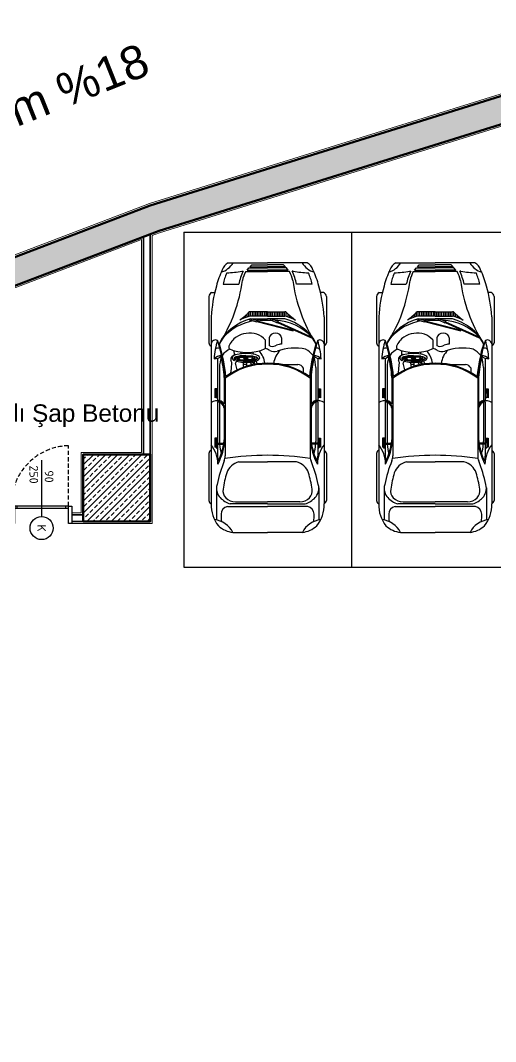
# Model space of a CAD drawing. Header units: millimetres. Extents: x 1443065 to 1517367, y 3763150 to 3779068.
# Drawn here: x 1460600 to 1461308, y 3769540 to 3771063 of the extents above; entities that cross this region are included whole.
import ezdxf
from ezdxf.enums import TextEntityAlignment as Align

# ---------------------------------------------------------------- set-up
doc = ezdxf.new("R2010")
doc.units = ezdxf.units.MM
doc.linetypes.add('HIDDEN', pattern=[9.524999999999995, 6.349999999999998, -3.174999999999998])
for name, color, linetype, lineweight in [('DUVAR', 2, 'Continuous', 35), ('MAHAL', 52, 'Continuous', 13), ('SIVA', 3, 'Continuous', 9), ('TASIYICI', 170, 'Continuous', 50)]:
    doc.layers.add(name, color=color, linetype=linetype, lineweight=lineweight)
for name, color, linetype in [('m-DOG_', 4, 'Continuous'), ('m-TAR_duvar', 8, 'Continuous'), ('m-TFR_vitrifiye', 1, 'Continuous'), ('m-TRF_', 1, 'Continuous'), ('m-YAZ_poz', 7, 'Continuous')]:
    doc.layers.add(name, color=color, linetype=linetype)
doc.styles.add('mono', font='isocpeur.ttf')
doc.styles.get("Standard").update_dxf_attribs({"font": 'arial.ttf'})
pattern_1 = [(45, (41376.27591022779, -87954.95007695211), (-8.98025612106915, 8.98025612106915), []), (45, (41385.25617022789, -87954.95007695211), (-8.98025612106915, 8.98025612106915), [6.349999999999998, -3.174999999999998])]

# ---------------------------------------------------------------- blocks, each defined once
blk = doc.blocks.new('SEDAN')
at = {"layer": 'm-TRF_'}
for p, q in [((0, 125.0000000000018), (500, 124.9999999999982)), ((0, -125), (0, 125.0000000000018)), ((500.0000000000071, -125), (500, 124.9999999999982)), ((90.26709591807592, 83.50651900528466), (90.26709591807592, 78.91232276266237)), ((90.26709591807592, 83.50651900527555), (90.26709591808321, 79.80934513393186)), ((96.12725357949968, 87.77197240759595), (165.445129670552, 87.77197240760144)), ((126.5008591861624, 84.28174015235527), (405.6445686168881, 84.28174015235345)), ((234.2102396962873, 78.74705532776716), (247.4473678812865, 78.74530566239264)), ((234.2102396962873, 75.7215007877203), (234.2102396962873, 78.74705532776716)), ((234.2102396962873, 77.52440684021347), (247.1201364830486, 77.52440684021347)), ((234.3505428375647, 77.38410369893609), (247.1057670907103, 77.38410369893427)), ((234.3505428375647, 75.85675123555485), (234.3505428375647, 77.38410369893609)), ((307.7978655113766, 78.74705532776716), (321.0349936963758, 78.74530566239264)), ((307.7978655113766, 75.7215007877203), (307.7978655113766, 78.74705532776716)), ((307.7978655113766, 77.52440684021347), (321.170032033704, 77.52440684021347)), ((307.938168652654, 75.85675123555485), (307.938168652654, 77.38410369893609)), ((307.938168652654, 77.38410369893609), (321.2169649359639, 77.38410369893427)), ((330.5312587298758, 87.7719724075996), (400.5666630124468, 87.77197240760687)), ((381.7717808618254, 76.3391547344072), (429.5700830818311, 76.33915473440356)), ((77.79558934654052, 66.4259928013962), (77.79558934654052, 43.18976994513286)), ((134.0174572251781, 15.31725851258488), (156.9952156016151, 66.11303809338278)), ((135.0819887397301, 14.75899478769315), (158.0885554935303, 65.6184596054245)), ((188.3523832968203, 74.63607924334065), (250.6764715707904, 74.63607924333701)), ((202.2048595228625, 71.87539620202007), (251.2955233516696, 71.87539620202007)), ((217.1176768591031, 63.29173580792667), (334.0068754935564, 63.29173580792303)), ((217.2823806825327, 64.69476722068248), (256.5320332440315, 64.69476722068066)), ((248.0046661305751, 75.51583013849267), (234.2102396962873, 75.7215007877203)), ((247.811153270799, 75.66728347318531), (234.3505428375647, 75.85675123555485)), ((253.3005780533859, 74.63607924333701), (333.8032005704663, 74.63607924333881)), ((254.0664629060848, 71.87539620202007), (312.5267861082393, 71.87539620202188)), ((263.0361559909506, 64.69476722067884), (310.2040452108995, 64.69476722068066)), ((322.9630421683178, 75.51583013849267), (307.7978655113766, 75.7215007877203)), ((322.7695293085417, 75.66728347318531), (307.938168652654, 75.85675123555485)), ((315.2693148593753, 74.63607924333519), (315.2693148593826, 65.35640689656975)), ((316.5693148593855, 74.63607924333519), (316.5693148593855, 65.56832553759703)), ((45.718782943557, 58.9772378818052), (45.718782943557, 1.819e-12)), ((209.8827244457352, 53.43800303698664), (202.8953018910397, 53.43800303698664)), ((402.6316661132587, 48.03619509638156), (402.6316661132587, 0)), ((405.751496258046, -1.819e-12), (405.751496258046, 55.94287688393524)), ((409.4638231640201, 59.77655046497964), (409.4638231640201, 0)), ((448.4026585891552, 51.82546722055668), (448.4026585891625, 1.819e-12)), ((56.72271340198495, 30.71334851497886), (53.64885926411807, 27.95049712172477)), ((56.72271340198495, 30.71334851497886), (56.72271340198495, 0)), ((58.45259135391096, 38.27555481744094), (58.23333735285996, 36.43195286268747)), ((58.94271230568847, 32.70873501969436), (58.94271230568847, 0)), ((127.8040715510942, 32.97774247508642), (124.5687195494465, 32.97774247508824)), ((128.7375735146343, 35.52987994172327), (126.7369524104069, 35.52987994172145)), ((129.7871876441059, 38.08201740836375), (128.7857285803184, 38.08201740836375)), ((130.9587756471446, 40.63415487500242), (130.7227158492605, 40.63415487500242)), ((131.4436750684981, 41.61647654439366), (131.4399100062727, 41.61647654439366)), ((132.345475324866, -15.60223630805194), (146.3044791514039, 38.37308041540746)), ((133.489751187255, -15.97036465894416), (147.4662561226287, 38.07262364791313)), ((197.4147538418401, 20.19810529211645), (197.4147538418474, 45.13229528249393)), ((343.0573022749231, 42.84467867159764), (343.0573022749304, 0)), ((52.11193219517735, 26.56907142509772), (49.03807805731048, 23.80622003184362)), ((49.03807805730321, 23.80622003184362), (49.03807805731776, 0)), ((52.11193219517735, 26.56907142509772), (52.11193219517735, 0)), ((53.6488592641108, 27.95049712172477), (53.64885926411807, 0)), ((118.8293837040692, 1.819e-12), (118.8293837040764, 25.60869031743641)), ((125.7189197145126, 25.32133007517041), (118.8293837040692, 25.32133007517041)), ((125.7189197145126, 22.76919260853174), (118.8293837040692, 22.76919260853356)), ((125.7189197145126, 20.21705514189307), (118.8293837040692, 20.21705514189307)), ((125.7189197145126, 17.6649176752544), (118.8293837040692, 17.6649176752544)), ((126.2666096317843, 27.87346754180908), (119.8367660770964, 27.87346754180908)), ((126.9817805677885, 30.42560500844593), (122.2721304853257, 30.42560500844593)), ((125.7189197145126, 1.819e-12), (125.7189197145126, 25.60869031743641)), ((129.7576233531363, 25.60869031743641), (129.7576233531436, 0)), ((129.9867337319883, 7.862525081691272), (133.4636034806244, 15.54866689282244)), ((157.8032732475185, 20.79679342973031), (167.081747806711, 20.79679342973031)), ((49.03807805730321, -23.80622003184362), (49.03807805731776, 0)), ((52.11193219517735, -26.56907142509772), (52.11193219517735, 0)), ((53.6488592641108, -27.95049712172477), (53.64885926411807, 0)), ((56.72271340198495, -30.71334851497886), (56.72271340198495, 0)), ((58.94271230568847, -32.70873501969436), (58.94271230568847, 0)), ((125.7189197145126, 15.11278020861573), (118.8293837040692, 15.11278020861573)), ((125.7189197145126, 12.56064274197706), (118.8293837040692, 12.56064274197706)), ((125.7189197145126, 10.00850527533839), (118.8293837040692, 10.00850527533839)), ((125.7189197145126, 7.456367808699722), (118.8293837040692, 7.456367808699722)), ((125.7189197145126, 4.904230342061055), (118.8293837040692, 4.904230342061055)), ((125.7189197145126, 2.352092875422384), (118.8293837040692, 2.352092875422384)), ((129.7576233531363, -25.60869031743641), (129.7576233531436, 0)), ((131.7251686063173, -11.70559598705222), (131.72516860631, 5.722064089937702)), ((131.7332212582187, 5.900257129336751), (135.5923699986815, 14.43148396091419)), ((157.8032732475185, 2.504390106931166), (169.6325450059739, 2.504390106931166)), ((343.0573022749231, -42.84467867159764), (343.0573022749304, 0)), ((402.6316661132587, -48.03619509638156), (402.6316661132587, 0)), ((405.751496258046, 1.819e-12), (405.751496258046, -55.94287688393524)), ((409.4638231640201, -59.77655046497964), (409.4638231640201, 0)), ((45.718782943557, -58.9772378818052), (45.718782943557, -1.819e-12)), ((118.8293837040692, -1.819e-12), (118.8293837040764, -25.60869031743641)), ((125.7189197145126, -0.0980048052060738), (118.8293837040692, -0.0980048052060738)), ((125.7189197145126, -2.352092875422384), (118.8293837040692, -2.352092875422384)), ((125.7189197145126, -4.904230342061055), (118.8293837040692, -4.904230342061055)), ((125.7189197145126, -7.456367808699722), (118.8293837040692, -7.456367808699722)), ((125.7189197145126, -10.00850527533839), (118.8293837040692, -10.00850527533839)), ((125.7189197145126, -12.56064274197706), (118.8293837040692, -12.56064274197706)), ((125.7189197145126, -15.11278020861573), (118.8293837040692, -15.11278020861573)), ((125.7189197145126, -1.819e-12), (125.7189197145126, -25.60869031743641)), ((160.7148104153384, -3.523788993763446), (174.00370426687, -3.523788993763446)), ((448.4026585891552, -51.82546722055668), (448.4026585891625, -1.819e-12)), ((52.11193219517735, -26.56907142509772), (49.03807805731048, -23.80622003184362)), ((56.72271340198495, -30.71334851497886), (53.64885926411807, -27.95049712172477)), ((125.7189197145126, -17.6649176752544), (118.8293837040692, -17.6649176752544)), ((125.7189197145126, -20.21705514189307), (118.8293837040692, -20.21705514189307)), ((125.7189197145126, -22.76919260853174), (118.8293837040692, -22.76919260853356)), ((125.7189197145126, -25.32133007517041), (118.8293837040692, -25.32133007517041)), ((126.2666096317843, -27.87346754180908), (119.8367660770964, -27.87346754180908)), ((126.9817805677885, -30.42560500844593), (122.2721304853257, -30.42560500844593)), ((129.6480219419754, -23.63613496632388), (131.7602226767048, -15.46888284300439)), ((131.7041587888379, -25.27107088650155), (134.0485942708619, -16.20583605648062)), ((179.6913595570295, -25.42156917227476), (179.547736982342, -25.306494574721)), ((181.5565873090745, -25.42156917228022), (179.6913595570295, -25.42156917227476)), ((185.3263686661594, -21.58253127270837), (185.3263686661667, -32.45978944892886)), ((186.8953756178816, -16.32320179248018), (186.8953756178889, -32.45978944892886)), ((190.885578936628, -23.88808122427144), (186.8953756178816, -21.42450689533143)), ((188.3165754142392, -22.30196377031461), (189.849248824481, -18.69380060640105)), ((189.5595882790803, -23.06940701561325), (190.9819337124791, -19.72097390202907)), ((190.9819337124791, -19.72097390202907), (189.8492488244736, -18.69380060641015)), ((190.8855789366134, -23.88808122426599), (191.5287768167764, -22.37388851837022)), ((190.8855789366062, -23.88808122425871), (190.8855789366134, -32.45978944892886)), ((195.0584660235035, -15.7989221489297), (192.3247205227235, -17.55422060546698)), ((193.4133446668711, -19.81602621480124), (193.004268357552, -19.93723351192057)), ((196.2583809235075, -19.49796326403157), (193.4133446668711, -19.81602621480124)), ((193.7311254235028, -25.88614444892846), (193.7357693235026, -23.72001064892538)), ((196.9318743235053, -23.94698204892848), (193.7311254235028, -25.88614444892846)), ((193.7357693235026, -23.72001064892538), (196.2583809235075, -20.28158184892891)), ((196.7740763996262, -16.21884268987014), (195.0584660235035, -15.7989221489297)), ((196.2583809235075, -20.28158184892891), (196.2583809235075, -19.49796326403157)), ((197.9548255274858, -22.94833142093557), (196.9318743235053, -23.94698204892848)), ((58.45259135391096, -38.27555481744094), (58.23333735285996, -36.43195286268747)), ((77.79558934654052, -66.4259928013962), (77.79558934654052, -43.18976994513286)), ((127.8040715510942, -32.97774247508642), (124.5687195494465, -32.97774247508824)), ((128.7375735146343, -35.52987994172327), (126.7369524104069, -35.52987994172145)), ((129.7871876441059, -38.08201740836375), (128.7857285803184, -38.08201740836375)), ((130.9587756471446, -40.63415487500242), (130.7227158492605, -40.63415487500242)), ((131.4436750684981, -41.61647654439366), (131.4399100062727, -41.61647654439366)), ((179.6913595570295, -39.49800972557932), (179.1341271523852, -39.9444805874864)), ((181.5565873090745, -39.49800972557932), (179.6913595570295, -39.49800972557932)), ((181.174337464261, -31.18407686845058), (181.143721638502, -31.18430277291555)), ((185.3263686661594, -43.33704762515118), (185.3263686661667, -32.45978944892886)), ((186.8953756178816, -48.59637710537754), (186.8953756178889, -32.45978944892886)), ((190.885578936628, -41.03149767358627), (186.8953756178816, -43.49507200252629)), ((186.9641770654562, -44.18977794892998), (187.7023457354589, -46.5689553339289)), ((191.1383010154532, -45.23786759392897), (186.9641770654562, -44.18977794892998)), ((188.2515936824274, -44.51303812069818), (188.2515936824347, -42.6577352200693)), ((188.3165754142392, -42.61761512754492), (189.2255981855851, -44.75760297938177)), ((189.5595882790803, -41.85017188224446), (190.9819337124791, -45.19860499583045)), ((190.8855789366062, -41.03149767359901), (190.8855789366134, -32.45978944892886)), ((190.8855789366134, -41.03149767359353), (191.4585591435389, -42.38038652522482)), ((195.9129824504562, -47.69140512892954), (191.1383010154532, -45.23786759392897)), ((200.2516383389011, -35.90836634564766), (194.2468938568563, -36.18538172365334)), ((198.5349867513141, -31.2287122053749), (194.3439586114982, -31.25963647240496)), ((205.5608207175173, -45.37309484453908), (195.9129824504562, -47.69140512892954)), ((197.4147538418401, -31.23697804861877), (197.4147538418256, -36.03923962987574)), ((200.0626464302841, -31.18249215438846), (198.5349867513141, -31.2287122053749)), ((201.4932771191888, -35.55348345333186), (200.2516383389011, -35.90836634564766)), ((170.2801870051917, -57.95736855463839), (174.00370426687, -57.9573685546402)), ((182.9290510080755, -49.63534894759504), (177.0208640179698, -49.74891531019239)), ((182.3720409954549, -48.47642744392942), (183.0725150554863, -47.49855236272376)), ((185.0744890154601, -52.94047892892922), (182.3720409954549, -48.47642744392942)), ((187.7023457354589, -46.5689553339289), (191.7721460232059, -49.5936570224876)), ((188.2515936824274, -49.98854803159338), (188.2515936824274, -46.97715993247584)), ((194.5225140004549, -53.22186702393082), (191.8367532854609, -54.82721734392907)), ((203.5978595235065, -54.11766434892888), (194.5225140004549, -53.22186702393082)), ((210.6588608679522, -54.71721101783987), (203.5978595235065, -54.11766434892888)), ((188.3523832968203, -74.63607924334065), (250.6764715707904, -74.63607924333701)), ((202.2048595228625, -71.87539620202007), (251.2955233516696, -71.87539620202007)), ((217.1176768591031, -63.29173580792667), (334.0068754935564, -63.29173580792303)), ((217.2823806825327, -64.69476722068248), (256.5320332440315, -64.69476722068066)), ((248.0046661305751, -75.51583013849267), (234.2102396962873, -75.7215007877203)), ((234.2102396962873, -75.7215007877203), (234.2102396962873, -78.74705532776716)), ((247.811153270799, -75.66728347318531), (234.3505428375647, -75.85675123555485)), ((234.3505428375647, -75.85675123555485), (234.3505428375647, -77.38410369893609)), ((253.3005780533859, -74.63607924333701), (333.8032005704663, -74.63607924333881)), ((254.0664629060848, -71.87539620202007), (312.5267861082393, -71.87539620202188)), ((263.0361559909506, -64.69476722067884), (310.2040452108995, -64.69476722068066)), ((322.9630421683178, -75.51583013849267), (307.7978655113766, -75.7215007877203)), ((307.7978655113766, -75.7215007877203), (307.7978655113766, -78.74705532776716)), ((322.7695293085417, -75.66728347318531), (307.938168652654, -75.85675123555485)), ((307.938168652654, -75.85675123555485), (307.938168652654, -77.38410369893609)), ((315.2693148593753, -74.63607924333519), (315.2693148593826, -65.35640689656975)), ((316.5693148593855, -74.63607924333519), (316.5693148593855, -65.56832553759703)), ((90.26709591807592, -83.50651900528466), (90.26709591807592, -78.91232276266237)), ((96.12725357949968, -87.77197240759595), (165.445129670552, -87.77197240760144)), ((126.5008591861624, -84.28174015235527), (405.6445686168881, -84.28174015235345)), ((234.2102396962873, -77.52440684021347), (247.1201364830486, -77.52440684021347)), ((234.2102396962873, -78.74705532776716), (247.4473678812865, -78.74530566239264)), ((234.3505428375647, -77.38410369893609), (247.1057670907103, -77.38410369893427)), ((307.7978655113766, -77.52440684021347), (321.170032033704, -77.52440684021347)), ((307.7978655113766, -78.74705532776716), (321.0349936963758, -78.74530566239264)), ((307.938168652654, -77.38410369893609), (321.2169649359639, -77.38410369893427)), ((330.5312587298758, -87.7719724075996), (400.5666630124468, -87.77197240760687)), ((381.7717808618254, -76.3391547344072), (429.5700830818311, -76.33915473440356)), ((0, -125.0000000000018), (500, -124.9999999999982))]:
    blk.add_line(p, q, dxfattribs=at)
for points in [[(188.8935311286914, -29.48209624216361), (188.0193380927158, -28.94236446662944), (188.0193380927158, -35.97721443122829), (188.8904772772512, -35.43936812102403)], [(190.1423731702961, -31.79268019696428), (188.8935311286914, -31.02163798461698), (188.8935311286914, -33.89794091324076), (190.1423731702961, -33.12689870089525)]]:
    blk.add_lwpolyline(points, close=True, dxfattribs=at)
for centre, radius, start, end in [((112.3761696550064, -47.57210303404827), 127.9958714789016, 104.3691706253785, 115.8701757194327), ((140.6693897346122, -136.27055028026), 221.0069231335866, 93.67569530247695, 105.7682010967313), ((97.68706098448456, 79.47074760287069), 8.446498232950253, 100.6418420530561, 151.4579183759512), ((167.7908539139098, 77.63542381488695), 6.730435247166318, 99.06809874602142, 205.7628590566966), ((196.6067507506959, -36.37741604500843), 116.4339086347961, 93.6568444359025, 107.4303472071231), ((163.5150874624742, 79.52495808252931), 8.46984699996946, 34.16746912460901, 76.82817164421256), ((178.8976508232735, 73.68695420083895), 5.760213467066013, 130.5673922221523, 205.1171800416104), ((174.059431307207, 79.57747450135321), 15.12302428991281, 313.492938424113, 0.9167088223984763), ((201.9129285010276, 67.75800282458658), 17.44211814430529, 136.2386641150916, 176.8509633131706), ((249.6394032565513, 77.46279184764715), 2.539657609093274, 149.6689946958547, 230.6006038902404), ((265.0563419145036, 76.41085243124327), 13.18897824991383, 143.3605377584149, 264.1001184711492), ((347.0787523182007, 122.433140312718), 48.3064443502728, 232.1648341976518, 269.2142014236221), ((324.278130012186, 78.48609752678747), 3.253478449366345, 175.4303404491331, 246.5958530844821), ((332.4613009379536, 79.52495808252931), 8.469846999968649, 103.1718283557874, 145.832530875391), ((382.3823972416794, 57.78780693070075), 18.56139428214945, 71.98807783782469, 108.0119221621431), ((398.636620804391, 79.52495808252931), 8.46984699996946, 34.16746912460901, 76.82817164421256), ((406.9732942352638, 32.8705184828341), 51.4283892934759, 52.15148542629238, 91.48048273369331), ((464.0438361362976, 83.33264232942565), 35.175965067103, 186.5904384760476, 243.5987161165576), ((31.3280438153306, 77.54013848443174), 29.68113284387947, 299.0022962654228, 344.3223759792298), ((61.99962129406777, 49.64803927401226), 18.76431837449339, 106.9558784966928, 150.1865540542867), ((93.22962652466231, -8.443204163249902), 76.44348342237302, 101.6481627968934, 114.8852789420673), ((43.97961895797197, 260.1579308919936), 224.3276820003727, 277.2417573228871, 302.7727075255618), ((200.9779183857972, 7.126105437104343), 73.57945615725725, 118.1849049782622, 165.4519288219361), ((210.0132949307299, 8.416117404443867), 78.35720383432532, 132.5801070810647, 177.5939845457988), ((129.7576233531436, 5.900257129334931), 66.08680218408611, 64.61968271499688, 65.6601130565305), ((244.4514682516528, 337.4740136177952), 275.47746541085, 252.5252132468642, 257.4234764511686), ((243.6988817682723, 334.9674914446878), 274.1606322524872, 253.5854048361503, 264.1558843495271), ((202.1561579822446, 43.73870106031971), 30.07679832718689, 127.9355600371058, 154.4289203504497), ((243.6988817682723, 334.9674914446878), 272.8606322524872, 257.4640494960175, 264.6585270085325), ((235.0141898072034, 289.8018151575816), 225.8043402725959, 257.2963349644197, 265.4960790822063), ((205.3468446111583, 6.271378763074608), 65.67921417331696, 92.74198194552507, 106.5309906725208), ((295.5034642462851, 2.364217356840526), 99.69675354641564, 143.0945265678612, 181.3740357950164), ((297.1904649021162, 1.891344177662175), 99.97019760580022, 142.1071330086064, 181.0840481186341), ((265.0563419145036, 76.41085243124327), 14.48897824991384, 187.0359021186553, 233.9613711459838), ((265.0563419145036, 76.41085243124327), 11.88897824991383, 188.5851380963032, 260.2167797588959), ((299.6151953087974, 165.4788409979264), 102.6388043608394, 275.3773200514436, 297.1278964268589), ((-307.6161508171936, -15.54555104143583), 622.5173009528137, 7.275630936814798, 7.27651719122144), ((299.6151953087974, 165.4788409979264), 101.3388043608394, 275.9977603386088, 278.8862392349985), ((308.9791086119803, -19.69395430586883), 91.63804869187452, 86.06401603541524, 87.78129543308073), ((299.6151953087974, 165.4788409979264), 101.3388043608394, 279.6309511928654, 294.3481110348133), ((308.9791086119803, -19.69395430586883), 91.63804869187452, 75.94298285360229, 85.24885582189494), ((764.9127126264502, 0), 431.7861064617701, 171.521255977644, 188.478744022356), ((347.0787523182007, 122.433140312718), 49.6064443502728, 254.4774577714854, 263.4209045138523), ((334.0068754935564, 83.29173580792482), 20, 270, 292.1325141951339), ((417.5313475003713, -122.0698357697347), 201.6973443803046, 101.6961564642252, 112.1325141951339), ((367.5178903853738, 37.33330743516126), 25.07380273542376, 108.8952522028201, 167.3023637532405), ((420.0506792048618, -153.5599992101433), 223.0218514607625, 99.4018242966756, 105.7808359903409), ((386.068775691012, 51.66748656780692), 15, 46.57362397362585, 99.4018242966756), ((382.5562700139416, 56.22954423388001), 20, 46.58674322574014, 73.84246339540833), ((371.4353134983103, 44.47491157604053), 36.18168911898222, 18.47887249236675, 46.58674322574014), ((382.6316661132514, 48.03619509638156), 20, 0, 46.57362397362585), ((421.5071014011773, 57.10991767545237), 12.33496984721599, 91.47206107154267, 167.5149547570564), ((417.5313475003713, -132.2233382614522), 201.6973443803046, 85.90384706061037, 88.9605733894827), ((405.4842621822389, 45.33409270251832), 43.40652823337529, 8.600753484225882, 40.4233796287039), ((-168.2636482226808, 75.88497389059194), 229.8145375966683, 350.5811125644184, 356.2620633472008), ((246.9333945331673, 40.31458721809213), 73.75586149837754, 167.1476747351502, 200.7254786339585), ((209.9784388469052, 42.80313974202726), 12.77775983645087, 123.6648019898312, 169.4972922027347), ((98.66060212280718, -48.90232541349724), 94.42617637973659, 102.7658009672157, 115.3493370319885), ((81.57749831639377, -8.154419693413727), 46.71328452225155, 101.5085622581732, 118.9828031446336), ((34.96507827659661, 111.2998868644481), 119.0091207895504, 315.1233164064008, 324.1697926437844), ((193.3299739509311, 10.45695606673325), 69.28801992959436, 153.2589608448696, 167.3686291439083), ((129.7576233531436, -25.60869031744733), 66.08680218408611, 74.45953204749406, 75.49996238930893), ((190.0496787367374, 7.1261054371098), 73.57945615725725, 164.0634252609485, 165.4519288219361), ((129.7576233531436, 5.900257129334931), 10.33567122491257, 55.63067463151764, 68.98808322572276), ((242.6384761683148, 33.0913813361658), 76.55048068104551, 189.2421644314137, 194.975328264283), ((198.7786985799757, 39.221377811411), 30.24514513700907, 222.1162800146436, 264.7944414576262), ((129.7576233531436, 5.900257129334931), 1.975597905075119, 270, 90), ((160.635161416183, 7.381423033695683), 10, 343.1602315457289, 36.36362370965779), ((253.4871132413246, -20.72257111117142), 87.01195516343965, 163.1602315457288, 164.5177470542867), ((237.3728845282676, -29.67641298556919), 69.12046495763795, 151.6643818704995, 157.767682317229), ((163.1465942264549, 10.47317137333266), 15.26901671773801, 331.2571282475571, 14.1779123870879), ((295.5034642462851, -2.364217356840526), 99.69675354641564, 178.6259642049835, 216.9054734321388), ((297.1904649021162, -1.891344177662175), 99.97019760580022, 178.9159518813657, 217.8928669913936), ((210.0132949307299, -8.416117404240138), 78.35720383432532, 182.406015454201, 185.1974738396502), ((188.7518332039253, -30.74057877420091), 39.07465025819354, 135.8504831741407, 157.9252415871676), ((112.6324866858704, -30.74057877420091), 67.1355345054064, 336.0837632107222, 23.91623678927778), ((198.7786985799757, -34.25608360581646), 30.24514513700907, 95.60853002356352, 135.0974912556464), ((182.5395146385344, -19.84648345461937), 7.400060244194857, 8.961264127333717, 41.18590052892955), ((190.0496787367374, -7.1261054371098), 73.57945615725725, 194.5480711780637, 195.9365747390515), ((34.96507827659661, -111.2998868644481), 119.0091207895504, 35.83020735621553, 44.87668359359918), ((193.3299739509311, -10.45695606673325), 69.28801992959436, 192.6313708560915, 206.7410391551303), ((129.7576233531436, -25.60869031744733), 1.975597905075119, 285.3172860396927, 90), ((200.9779183857972, -7.126105437104343), 73.57945615725725, 194.5480711780637, 241.8150950217378), ((129.7576233531436, -25.60869031744733), 10.33567122491257, 65.47052396423389, 78.82793255835793), ((210.0132949307299, -8.416117404240138), 78.35720383432532, 189.4787925307075, 227.4198929189353), ((187.8112444068829, -27.01540159913748), 36.93324330229543, 162.7378795882792, 212.500030889341), ((211.3341311074837, -105.1619637737403), 89.07159448773731, 109.0387533470418, 111.1419423040941), ((211.3341311074837, -105.1619637737403), 89.07159448773731, 103.9662803733633, 105.9245956217715), ((98.66060212280718, 48.90232541349724), 94.42617637973659, 244.6506629680115, 257.2341990327843), ((-168.2636482226808, -75.88497389059194), 229.8145375966683, 3.737936652799083, 9.418887435581633), ((81.57749831639377, 8.154419693413727), 46.71328452225155, 241.0171968553664, 258.4914377418268), ((43.97961895797197, -260.1579308919936), 224.3276820003727, 57.22729247443822, 82.75824267711312), ((367.5178903853738, -37.33330743516126), 25.07380273542376, 192.6976362467594, 251.1047477971799), ((31.3280438153306, -77.54013848443174), 29.68113284387947, 15.67762402077016, 60.99770373457716), ((61.99962129406777, -49.64803927401226), 18.76431837449339, 209.8134459457133, 253.0441215033071), ((93.22962652466231, 8.443204163249902), 76.44348342237302, 245.1147210579327, 258.3518372031066), ((186.2386960234435, -24.47024738598157), 37.09530016390242, 217.1255798693755, 244.5195569611159), ((200.544588674944, -44.69331442529255), 28.26619118028574, 204.0912315696196, 233.5794899854842), ((190.1623141544915, -47.76688511219616), 7.256172381213885, 225.4788878451738, 283.3418591325204), ((185.3001131409692, -46.26158739568746), 7.279416003085167, 289.7372385345057, 332.7587211464515), ((182.5395146385344, -45.07309544323834), 7.400060244194857, 318.8140994710705, 338.0899337970328), ((371.4353134983103, -44.47491157604053), 36.18168911898222, 313.4132567742598, 341.5211275076333), ((382.6316661132514, -48.03619509638156), 20, 313.4263760263742, 0), ((421.5071014011773, -57.10991767545237), 12.33496984721599, 192.4850452429435, 268.5279389284573), ((464.0438361362976, -83.33264232942565), 35.175965067103, 116.4012838834424, 173.4095615239525), ((405.4842621822389, -45.33409270251832), 43.40652823337529, 319.5766203712962, 351.3992465157742), ((112.3761696550064, 47.57210303404827), 127.9958714789016, 244.1298242805673, 255.6308293746215), ((167.7908539139098, -77.63542381488695), 6.730435247166318, 154.2371409433034, 260.9319012539786), ((244.4514682516528, -337.4740136177952), 275.47746541085, 102.5765235488312, 107.4747867531357), ((196.6067507506959, 36.37741604500843), 116.4339086347961, 252.5696527928769, 266.3431555640976), ((243.6988817682723, -334.9674914446878), 274.1606322524872, 95.84411565047293, 106.4145951638497), ((178.8976508232735, -73.68695420083895), 5.760213467066013, 154.8828199583895, 229.4326077778476), ((174.059431307207, -79.57747450135321), 15.12302428991281, 359.0832911776015, 46.50706157588696), ((243.6988817682723, -334.9674914446878), 272.8606322524872, 95.34147299146727, 102.5359505039824), ((201.9129285010276, -67.75800282458658), 17.44211814430529, 183.1490366868293, 223.7613358849083), ((235.0141898072034, -289.8018151575816), 225.8043402725959, 94.5039209177936, 102.7036650355803), ((205.3468446111583, -6.271378763074608), 65.67921417331696, 253.4690093274791, 267.2580180544749), ((249.6394032565513, -77.46279184764715), 2.539657609093274, 129.3993961097596, 210.3310053041453), ((265.0563419145036, -76.41085243124327), 14.48897824991384, 126.0386288540162, 172.9640978813447), ((265.0563419145036, -76.41085243124327), 13.18897824991383, 95.89988152885073, 216.6394622415851), ((265.0563419145036, -76.41085243124327), 11.88897824991383, 99.78322024110409, 171.4148619036967), ((299.6151953087974, -165.4788409979264), 102.6388043608394, 62.87210357314126, 84.62267994855638), ((-307.6161508171936, 15.54555104143583), 622.5173009528137, 352.7234828087786, 352.7243690631852), ((299.6151953087974, -165.4788409979264), 101.3388043608394, 81.11376076500144, 84.00223966139127), ((308.9791086119803, 19.69395430586883), 91.63804869187452, 272.2187045669193, 273.9359839645847), ((299.6151953087974, -165.4788409979264), 101.3388043608394, 65.65188896518671, 80.36904880713463), ((308.9791086119803, 19.69395430586883), 91.63804869187452, 274.7511441781051, 284.0570171463977), ((347.0787523182007, -122.433140312718), 48.3064443502728, 90.78579857637793, 127.8351658023482), ((324.278130012186, -78.48609752678747), 3.253478449366345, 113.4041469155178, 184.5696595508669), ((347.0787523182007, -122.433140312718), 49.6064443502728, 96.57909548614764, 105.5225422285146), ((334.0068754935564, -83.29173580792482), 20, 67.86748580486609, 90), ((417.5313475003713, 122.0698357697347), 201.6973443803046, 247.8674858048661, 258.3038435357746), ((420.0506792048618, 153.5599992101433), 223.0218514607625, 254.2191640096591, 260.5981757033244), ((382.3823972416794, -57.78780693070075), 18.56139428214945, 251.9880778378569, 288.0119221621754), ((386.068775691012, -51.66748656780692), 15, 260.5981757033244, 313.4263760263742), ((382.5562700139416, -56.22954423388001), 20, 286.1575366045917, 313.4132567742598), ((406.9732942352638, -32.8705184828341), 51.4283892934759, 268.5195172663067, 307.8485145737076), ((417.5313475003713, 132.2233382614522), 201.6973443803046, 271.0394266105173, 274.0961529393896), ((140.6693897346122, 136.27055028026), 221.0069231335866, 254.2317989032686, 266.324304697523), ((97.68706098448456, -79.47074760287069), 8.446498232950253, 208.5420816240488, 259.3581579469439), ((163.5150874624742, -79.52495808252931), 8.46984699996946, 283.1718283557873, 325.832530875391), ((332.4613009379536, -79.52495808252931), 8.469846999968649, 214.167469124609, 256.8281716442125), ((398.636620804391, -79.52495808252931), 8.46984699996946, 283.1718283557873, 325.832530875391)]:
    blk.add_arc(centre, radius, start, end, dxfattribs=at)
for centre, major_axis, ratio, start_param, end_param in [((157.8032732475185, 11.65059176832983), (0, -9.146201661400141), 0.7503970742516253, 3.141592653589792, 6.283185307179584), ((187.7584234771493, -32.45978944892704), (0, 20.65355740233362), 0.3193968816323896, 5.149181568428804, 9.424777960769381), ((188.5236761096384, -32.46822057487952), (0.0881614349062147, 17.54056551727563), 0.2060975114626187, 3.901915660507726, 6.205958543013053), ((188.1675754268508, -32.45978944892704), (0, 19.04602740655636), 0.1644506517340427, 4.236411700359463, 5.188366260409916), ((187.7584234771493, -32.45978944892704), (0, 20.65355740233362), 0.3193968816323896, 3.994014558014288, 5.044472101728803), ((188.4399186145019, -30.48269717299445), (0, 19.52609998663016), 0.2118334440942269, 1.672223967832838, 3.556103531523091), ((188.5236761096384, -32.46822057487952), (0.0881614349062147, 17.54056551727563), 0.2060975114626187, 3.267584193569464, 3.589747538786593), ((187.7584234771493, -32.45978944892704), (0, 20.65355740233362), 0.3193968816323896, 3.521510099346822, 3.749648348103741)]:
    blk.add_ellipse(centre, major_axis=major_axis, ratio=ratio, start_param=start_param, end_param=end_param, dxfattribs=at)
at = {"layer": 'm-TRF_', "extrusion": (0, 0, -1)}
blk.add_ellipse((188.4399186145019, -34.43688172486873), major_axis=(0, -19.52609998663016), ratio=0.2118334440942269, start_param=1.672223967832838, end_param=3.250737671370881, dxfattribs=at)
blk = doc.blocks.new('m-penpoz')
blk.add_line((-6.3904228682e-06, -1.625152809643168), (0, 0))
blk.add_circle((-2.274e-13, 0.3319539039376877), 0.3319539039375661)
blk.add_attdef('POZNO', text='', height=0.18).set_placement((-2.274e-13, 0.3319539039376877), align=Align.MIDDLE)
blk.add_attdef('WIDTH', text='', height=0.18, rotation=90).set_placement((-6.3904228682e-06, -1.625152809643168), align=Align.BOTTOM_LEFT)
blk.add_attdef('HEIGHT', text='', height=0.18, rotation=90).set_placement((0.0692100438941452, -1.625152809643168), align=Align.TOP_LEFT)
blk = doc.blocks.new('90lık')
at = {"layer": 'm-DOG_', "linetype": 'HIDDEN'}
blk.add_line((-4.999897762434556, 13.00003932183608), (-4.999111318960784, 103.0000393185764), dxfattribs=at)
at = {"layer": 'm-DOG_'}
for p, q in [((-81.2315409600269, 10.00071748485789), (-81.23151736659929, 13.00071748485789)), ((-8.768301748437807, 10.00006895791739), (-8.768278155243024, 13.00006895791739))]:
    blk.add_line(p, q, dxfattribs=at)
for points in [[(-90.00010223453863, -12.99921355582774), (-85.00010223477148, -12.99925287812948), (-84.99989775964058, 13.00074712093919), (-89.99989775940773, 13.00078644324094)], [(-4.999897761968893, 13.00011796597391), (-84.99989775964058, 13.00074712093919), (-84.99992135283537, 10.00074712093919), (-4.999921355163675, 10.00011796597391)], [(-0.0001022377982736, -12.99999999953434), (-5.000102237565441, -12.99996067723259), (-4.999897762434556, 13.00003932183608), (0.0001022375654429, 12.99999999953434)]]:
    blk.add_lwpolyline(points, close=True, dxfattribs=at)
at = {"layer": 'm-DOG_', "linetype": 'HIDDEN'}
blk.add_arc((-2.664020342519505, 15.6550456462428), 87.37620142901993, 91.53138804601947, 181.7407629059998, dxfattribs=at)

msp = doc.modelspace()

# ---------------------------------------------------------------- hatches: boundary and pattern name
at = {"layer": 'm-TAR_duvar'}
h = msp.add_hatch(dxfattribs=at)
h.set_pattern_fill('ANSI33', color=256, scale=2)
h.set_pattern_definition([(45, (41376.27593911299, -87954.95218463708), (-8.98025612106915, 8.98025612106915), []), (45, (41385.25619911309, -87954.95218463708), (-8.98025612106915, 8.98025612106915), [6.349999999999998, -3.174999999999998])])
h.paths.add_polyline_path([(1468550.253414117, 3768891.252441424), (1468533.095370013, 3769060.221673954), (1468495.984223342, 3769224.963176902), (1468434.721924397, 3769382.582752867), (1468352.726190179, 3769530.196097689), (1468251.182359656, 3769665.047313714), (1468131.670884695, 3769783.461870975), (1467995.50551088, 3769884.916249757), (1467847.417700702, 3769966.002626396), (1467615.388477347, 3770075.210865597), (1467161.938721484, 3770314.51886569), (1466940.518188952, 3770444.618626637), (1465472.807016073, 3771328.63724239), (1465005.281385974, 3771588.016858303), (1464791.075802385, 3771685.45772771), (1464519.422678325, 3771809.03114789), (1464164.987988717, 3771939.614649037), (1462653.648056829, 3772143.014773095), (1461191.075413848, 3772002.71771699), (1458848.137455886, 3771120.182887568), (1458902.112527551, 3764847.082881062), (1468605.666121543, 3764847.081557482)])
h.paths.add_polyline_path([(1458941.769839807, 3764887.082875652), (1458888.376296794, 3771092.596359704), (1461200.193835795, 3771963.4087901), (1462652.880125062, 3772102.757499241), (1464155.290126703, 3771900.559188807), (1464504.206367332, 3771772.008836253), (1464774.513162954, 3771649.047853018), (1464987.268893078, 3771552.266513492), (1465452.779000716, 3771294.005093909), (1466920.066708924, 3770410.241535592), (1467142.461940199, 3770279.56907223), (1467597.527279979, 3770039.408448124), (1467829.278265789, 3769930.331165847), (1467973.845579379, 3769851.172458424), (1468105.515879235, 3769753.067278658), (1468220.971041102, 3769638.67180424), (1468319.104835329, 3769508.349150302), (1468398.428343211, 3769365.546498032), (1468457.618771872, 3769213.257562955), (1468493.543525597, 3769053.782622062), (1468510.281159053, 3768888.953515535), (1468565.114291981, 3764887.081563013)], flags=16)
h.paths.add_polyline_path([(1465758.094350583, 3765847.082044376), (1465638.094350583, 3765847.082044376), (1465638.094350583, 3765967.082044376), (1465758.094350583, 3765967.082044376)], flags=0)
h.paths.add_polyline_path([(1466538.225859903, 3765847.08182339), (1466538.225859903, 3765967.081823389), (1466658.225859903, 3765967.081823389), (1466658.225859903, 3765847.08182339)], flags=0)
h.paths.add_polyline_path([(1465038.094350582, 3765847.082167826), (1464918.094350582, 3765847.082167826), (1464918.094350582, 3765967.082167825), (1465038.094350582, 3765967.082167825)], flags=0)
h.paths.add_polyline_path([(1465758.226153097, 3766436.576768087), (1465658.226153097, 3766436.576768087), (1465658.226153097, 3766536.576768084), (1465658.289652649, 3766670.965309028), (1465038.226153097, 3766670.965309033), (1465038.226153097, 3766536.576768084), (1465038.226153097, 3766436.576768087), (1464938.226153097, 3766436.576768087), (1464938.226153097, 3766536.576768084), (1464983.226153097, 3766536.576768084), (1464983.226153097, 3766715.96530903), (1465668.289652648, 3766715.965309027), (1465668.289652648, 3766725.965309162), (1465713.289652648, 3766725.965309162), (1465713.289652648, 3766715.965309027), (1465713.289652648, 3766536.576768084), (1465758.226153097, 3766536.576768084)], flags=0)
h.paths.add_polyline_path([(1467471.216320699, 3765317.083054137), (1467471.216320699, 3765377.083054137), (1467531.216320699, 3765377.083054137), (1467531.216320699, 3765317.083054137)], flags=0)
h.paths.add_polyline_path([(1466538.226153097, 3766436.576768084), (1466538.226153097, 3766556.576768084), (1466658.226153097, 3766556.576768084), (1466658.226153097, 3766436.576768084)], flags=0)
h.paths.add_polyline_path([(1467431.111415376, 3765847.082132505), (1467431.111415376, 3765947.082132506), (1467531.111415376, 3765947.082132506), (1467531.111415376, 3765847.082132505)], flags=0)
h.paths.add_polyline_path([(1465713.289652648, 3766815.965309162), (1465668.289652649, 3766815.965309162), (1465668.289652648, 3767203.192335309), (1464983.226153097, 3767203.192335309), (1464983.226153097, 3767446.576768085), (1465043.226153097, 3767446.576768086), (1465043.226153097, 3767406.576768085), (1465023.226153097, 3767406.576768085), (1465023.226153097, 3767243.333338404), (1465673.289652649, 3767243.333338414), (1465673.289652649, 3767406.576768084), (1465653.289652648, 3767406.576768084), (1465653.289652648, 3767446.576768085), (1465713.289652648, 3767446.576768085), (1465713.289652648, 3767203.192335317)], flags=0)
h.paths.add_polyline_path([(1464158.226276748, 3765847.082167826), (1464038.226276748, 3765847.082167826), (1464038.226276748, 3765967.082167825), (1464158.226276748, 3765967.082167825)], flags=0)
h.paths.add_polyline_path([(1464028.053965708, 3765847.082739007), (1463928.053965708, 3765847.082739007), (1463928.053965708, 3765947.082739005), (1464028.053965708, 3765947.082739005)], flags=0)
h.paths.add_polyline_path([(1467965.61181516, 3765317.083054137), (1467965.61181516, 3765377.083054137), (1468025.61181516, 3765377.083054137), (1468025.61181516, 3765317.083054137)], flags=0)
h.paths.add_polyline_path([(1467431.111415375, 3766436.576768083), (1467431.111415375, 3766536.576768084), (1467531.111415375, 3766536.576768084), (1467531.111415375, 3766436.576768083)], flags=0)
h.paths.add_polyline_path([(1467965.61181516, 3765847.082787108), (1467965.61181516, 3765907.08278711), (1468025.61181516, 3765907.08278711), (1468025.61181516, 3765847.082787108)], flags=0)
h.paths.add_polyline_path([(1464158.226276748, 3766436.576768082), (1464038.226276748, 3766436.576768082), (1464038.226276748, 3766556.576768083), (1464158.226276748, 3766556.576768083)], flags=0)
h.paths.add_polyline_path([(1466538.226153097, 3767196.576768085), (1466538.226153097, 3767316.576768085), (1466658.226153097, 3767316.576768085), (1466658.226153097, 3767196.576768085)], flags=0)
h.paths.add_polyline_path([(1464028.226276748, 3766436.577339263), (1463928.226276749, 3766436.577339263), (1463928.226276749, 3766536.577339263), (1464028.226276748, 3766536.577339263)], flags=0)
h.paths.add_polyline_path([(1463339.885343998, 3765847.082739007), (1463239.885343998, 3765847.082739007), (1463239.885343998, 3765947.082739005), (1463339.885343998, 3765947.082739005)], flags=0)
h.paths.add_polyline_path([(1467431.11140303, 3767196.576768085), (1467431.11140303, 3767296.576768085), (1467531.11140303, 3767296.576768085), (1467531.11140303, 3767196.576768085)], flags=0)
h.paths.add_polyline_path([(1464158.226276748, 3767196.576768084), (1464038.226276748, 3767196.576768084), (1464038.226276748, 3767316.576768084), (1464158.226276748, 3767316.576768084)], flags=0)
h.paths.add_polyline_path([(1464028.226276748, 3767196.577339267), (1463928.226276749, 3767196.577339267), (1463928.226276749, 3767296.577339265), (1464028.226276748, 3767296.577339265)], flags=0)
h.paths.add_polyline_path([(1465713.289652648, 3767847.586973235), (1465653.289652648, 3767847.586973231), (1465653.289652648, 3767887.586973233), (1465673.289652649, 3767887.586973233), (1465673.289652649, 3768050.830402905), (1465023.226153097, 3768050.83040291), (1465023.226153097, 3767887.586973233), (1465043.226153097, 3767887.586973233), (1465043.226153097, 3767847.586973233), (1464983.226153097, 3767847.586973233), (1464983.226153097, 3768090.97140601), (1465668.289652648, 3768090.971406001), (1465668.289652649, 3768477.188227284), (1465713.289652649, 3768477.188227284), (1465713.289652648, 3768090.971406001)], flags=0)
h.paths.add_polyline_path([(1463339.88559576, 3766436.576768083), (1463239.88559576, 3766436.576768083), (1463239.88559576, 3766536.576768084), (1463339.88559576, 3766536.576768084)], flags=0)
h.paths.add_polyline_path([(1466538.226153097, 3767976.576768085), (1466538.226153097, 3768096.576768084), (1466658.226153097, 3768096.576768084), (1466658.226153097, 3767976.576768085)], flags=0)
h.paths.add_polyline_path([(1467431.111415376, 3767996.576768084), (1467431.111415376, 3768096.576768084), (1467531.111415376, 3768096.576768084), (1467531.111415376, 3767996.576768084)], flags=0)
h.paths.add_polyline_path([(1462493.545034798, 3765847.082739007), (1462333.545034798, 3765847.082739007), (1462333.545034798, 3765947.082739005), (1462448.54531895, 3765947.082739005), (1462448.54531895, 3766436.576768083), (1462333.545318951, 3766436.576768083), (1462333.545318951, 3766536.576768084), (1462493.54531895, 3766536.576768084), (1462493.54531895, 3766436.576768083), (1462493.54531895, 3765947.082739005)], flags=0)
h.paths.add_polyline_path([(1464158.226276748, 3767976.576768085), (1464038.226276748, 3767976.576768085), (1464038.226276748, 3768096.576768086), (1464158.226276748, 3768096.576768086)], flags=0)
h.paths.add_polyline_path([(1464028.226276748, 3767996.577339267), (1463928.226276749, 3767996.577339267), (1463928.226276749, 3768096.577339267), (1464028.226276748, 3768096.577339267)], flags=0)
h.paths.add_polyline_path([(1465713.289652649, 3768567.188227282), (1465668.289652649, 3768567.188227284), (1465668.289652649, 3768577.188227139), (1464983.226153097, 3768577.188227139), (1464983.226153097, 3768756.576768088), (1464928.226153097, 3768756.576768088), (1464928.226153097, 3768856.576768088), (1465038.226153097, 3768856.576768088), (1465038.226153097, 3768756.576768088), (1465038.226153097, 3768622.18822714), (1465658.289652649, 3768622.18822714), (1465658.289652649, 3768756.576768088), (1465658.226153097, 3768756.576768088), (1465658.226153097, 3768856.576768088), (1465758.226153097, 3768856.576768088), (1465758.226153097, 3768756.576768088), (1465713.289652649, 3768756.576768088), (1465713.289652649, 3768577.188227139)], flags=0)
h.paths.add_polyline_path([(1465758.226153097, 3768756.576768088), (1465658.226153097, 3768756.576768088), (1465658.226153097, 3768856.576768088), (1465758.226153097, 3768856.576768088)], flags=0)
h.paths.add_polyline_path([(1466538.226153097, 3768736.576768088), (1466538.226153097, 3768856.576768088), (1466658.226153097, 3768856.576768088), (1466658.226153097, 3768736.576768088)], flags=0)
h.paths.add_polyline_path([(1462493.554493747, 3767196.576768085), (1462333.554493748, 3767196.576395947), (1462333.554493748, 3767296.576395947), (1462493.554493747, 3767296.576768085)], flags=0)
h.paths.add_polyline_path([(1467431.111415376, 3768756.576768088), (1467431.111415376, 3768856.576768088), (1467531.111415376, 3768856.576768088), (1467531.111415376, 3768756.576768088)], flags=0)
h.paths.add_polyline_path([(1464158.226276748, 3768736.576768088), (1464038.226276748, 3768736.576768088), (1464038.226276748, 3768856.576768088), (1464158.226276748, 3768856.576768088)], flags=0)
h.paths.add_polyline_path([(1461693.54533395, 3765847.082739007), (1461593.54533395, 3765847.082739007), (1461593.54533395, 3765947.082739005), (1461693.54533395, 3765947.082739005)], flags=0)
h.paths.add_polyline_path([(1464028.226276748, 3768756.577339267), (1463928.226276749, 3768756.577339267), (1463928.226276749, 3768856.577339267), (1464028.226276748, 3768856.577339267)], flags=0)
h.paths.add_polyline_path([(1467500.324546312, 3768902.52356485), (1467448.894598356, 3768933.425999271), (1467479.797032779, 3768984.855947228), (1467531.226980735, 3768953.953512805)], flags=0)
h.paths.add_polyline_path([(1465758.226153097, 3769327.081870657), (1465638.226153097, 3769327.081870657), (1465638.226153097, 3769447.081870657), (1465758.226153097, 3769447.081870657)], flags=0)
h.paths.add_polyline_path([(1461693.54533395, 3766436.576768083), (1461593.545333949, 3766436.576768083), (1461593.545333949, 3766536.576768082), (1461693.54533395, 3766536.576768082)], flags=0)
h.paths.add_polyline_path([(1465038.226153096, 3769327.081870657), (1464918.226153095, 3769327.081870657), (1464918.226153095, 3769447.081870657), (1465038.226153096, 3769447.081870657)], flags=0)
h.paths.add_polyline_path([(1462493.545318029, 3767996.576768084), (1462333.545318029, 3767996.576768084), (1462333.545318029, 3768096.576768084), (1462493.545318029, 3768096.576768084)], flags=0)
h.paths.add_polyline_path([(1463339.885657585, 3768756.576768088), (1463239.885657585, 3768756.576768088), (1463239.885657585, 3768856.576768088), (1463339.885657585, 3768856.576768088)], flags=0)
h.paths.add_polyline_path([(1464158.226153097, 3769327.081870657), (1464038.226153097, 3769327.081870657), (1464038.226153097, 3769447.081870657), (1464158.226153097, 3769447.081870657)], flags=0)
h.paths.add_polyline_path([(1461693.54533395, 3767196.576768085), (1461593.54533395, 3767196.576768085), (1461593.54533395, 3767296.576768084), (1461693.54533395, 3767296.576768084)], flags=0)
h.paths.add_polyline_path([(1464028.226276748, 3769347.082441838), (1463928.226276749, 3769347.082441838), (1463928.226276749, 3769447.082441839), (1464028.226276748, 3769447.082441839)], flags=0)
h.paths.add_polyline_path([(1462493.5452103, 3768676.576768087), (1462393.5452103, 3768676.576768087), (1462393.5452103, 3768856.576768088), (1462493.5452103, 3768856.576768088)], flags=0)
h.paths.add_polyline_path([(1463339.885657585, 3769347.081870656), (1463239.885657585, 3769347.081870656), (1463239.885657585, 3769447.081870657), (1463339.885657585, 3769447.081870657)], flags=0)
h.paths.add_polyline_path([(1460793.545457601, 3765847.082739007), (1460693.545457601, 3765847.082739007), (1460693.545457601, 3765947.082739005), (1460793.545457601, 3765947.082739005)], flags=0)
h.paths.add_polyline_path([(1461693.54533395, 3767996.576768084), (1461593.54533395, 3767996.576768084), (1461593.54533395, 3768096.576768084), (1461693.54533395, 3768096.576768084)], flags=0)
h.paths.add_polyline_path([(1460793.545457601, 3766436.576768083), (1460693.545457601, 3766436.576768083), (1460693.545457601, 3766536.576768082), (1460793.545457601, 3766536.576768082)], flags=0)
h.paths.add_polyline_path([(1465038.225677913, 3770304.320988387), (1464938.22577328, 3770304.320988387), (1464938.22577328, 3770444.320974083), (1464968.225983089, 3770486.320939989), (1465078.225758975, 3770421.320957274)], flags=0)
h.paths.add_polyline_path([(1460793.545457601, 3767196.576768085), (1460693.545457601, 3767196.576768085), (1460693.545457601, 3767296.576768084), (1460793.545457601, 3767296.576768084)], flags=0)
h.paths.add_polyline_path([(1462493.545382177, 3769347.081870656), (1462393.545382177, 3769347.081870656), (1462393.545382177, 3769447.081870657), (1462493.545382177, 3769447.081870657)], flags=0)
h.paths.add_polyline_path([(1461693.54533395, 3768756.576768088), (1461593.54533395, 3768756.576768088), (1461593.54533395, 3768856.576768088), (1461693.54533395, 3768856.576768088)], flags=0)
h.paths.add_polyline_path([(1464138.226153097, 3770315.62996178), (1464038.226153097, 3770315.62996178), (1464038.226153097, 3770415.629961781), (1464138.226153097, 3770415.629961781)], flags=0)
h.paths.add_polyline_path([(1464028.226104872, 3770315.63053296), (1463928.226104871, 3770315.63053296), (1463928.226104871, 3770415.630532962), (1464028.226104872, 3770415.630532962)], flags=0)
h.paths.add_polyline_path([(1460053.545158449, 3765847.082739007), (1459893.545158449, 3765847.082739007), (1459893.545158449, 3765947.082739005), (1459893.545444002, 3766436.576768083), (1459893.545444002, 3766536.576768084), (1459893.554766217, 3767196.576768085), (1459893.554766217, 3767296.576768085), (1459893.545444002, 3767996.576768084), (1459893.545444002, 3768096.576768084), (1460053.545444002, 3768096.576768084), (1460053.545444002, 3767996.576768084), (1459923.545444005, 3767996.576768084), (1459923.55476622, 3767296.576750628), (1460053.554766217, 3767296.576674982), (1460053.554766217, 3767196.576674981), (1459923.554766217, 3767196.576750629), (1459923.554766217, 3766536.576768084), (1460053.545444002, 3766536.576768084), (1460053.545444002, 3766436.576768083), (1459938.545444002, 3766436.576768083), (1459938.545444002, 3765947.082739005), (1460053.545158449, 3765947.082739005)], flags=0)
h.paths.add_polyline_path([(1460793.545457601, 3767996.576768084), (1460693.545457601, 3767996.576768084), (1460693.545457601, 3768096.576768084), (1460793.545457601, 3768096.576768084)], flags=0)
h.paths.add_polyline_path([(1463339.88559576, 3770315.62996178), (1463239.88559576, 3770315.62996178), (1463239.88559576, 3770415.629961781), (1463339.88559576, 3770415.629961781)], flags=0)
h.paths.add_polyline_path([(1461693.545382177, 3769347.081870656), (1461593.545382177, 3769347.081870656), (1461593.545382177, 3769447.081870657), (1461693.545382177, 3769447.081870657)], flags=0)
h.paths.add_polyline_path([(1464138.226153097, 3770936.734342605), (1464038.226153097, 3770936.734342605), (1464038.226153097, 3771036.734342603), (1464138.226153097, 3771036.734342603)], flags=0)
h.paths.add_polyline_path([(1464028.226104872, 3770936.734913785), (1463928.226104871, 3770936.734913785), (1463928.226104871, 3771036.734913785), (1464028.226104872, 3771036.734913785)], flags=0)
h.paths.add_polyline_path([(1460793.545457601, 3768756.576768088), (1460693.545457601, 3768756.576768088), (1460693.545457601, 3768811.576768088), (1459993.545567653, 3768811.576768088), (1459993.545567653, 3768676.576768087), (1459893.545567653, 3768676.576768087), (1459893.545567653, 3768856.576768088), (1459993.545567653, 3768856.576768088), (1460693.545457601, 3768856.576768088), (1460793.545457601, 3768856.576768088)], flags=0)
h.paths.add_polyline_path([(1462493.5452103, 3770315.62996178), (1462393.5452103, 3770315.62996178), (1462393.5452103, 3770415.629961781), (1462493.5452103, 3770415.629961781)], flags=0)
h.paths.add_polyline_path([(1463339.88559576, 3770936.734342603), (1463239.88559576, 3770936.734342603), (1463239.88559576, 3771036.734342603), (1463339.88559576, 3771036.734342603)], flags=0)
h.paths.add_polyline_path([(1460793.545505829, 3769347.081870656), (1460693.545505828, 3769347.081870656), (1460693.545505828, 3769447.081870657), (1460793.545505829, 3769447.081870657)], flags=0)
h.paths.add_polyline_path([(1461693.545471747, 3770315.62996178), (1461593.545471747, 3770315.62996178), (1461593.545471747, 3770415.629961781), (1461693.545471747, 3770415.629961781)], flags=0)
h.paths.add_polyline_path([(1462493.5452103, 3770936.734342603), (1462393.5452103, 3770936.734342603), (1462393.5452103, 3771036.734342603), (1462493.5452103, 3771036.734342603)], flags=0)
h.paths.add_polyline_path([(1461693.545471747, 3770936.734342603), (1461593.545471747, 3770936.734342603), (1461593.545471747, 3770994.83654541), (1460806.624818666, 3770749.36487998), (1460358.52254776, 3770578.535410448), (1460343.535542019, 3770615.63017229), (1460793.530975847, 3770787.181295037), (1461593.545471747, 3771036.737455855), (1461593.545471747, 3771036.734342603), (1461693.545471747, 3771036.734342603)], flags=0)
h.paths.add_polyline_path([(1459993.545505828, 3769347.081870656), (1459893.545505828, 3769347.081870656), (1459893.545505828, 3769447.081870657), (1459993.545505828, 3769447.081870657)], flags=0)
h.paths.add_polyline_path([(1460793.545631299, 3770315.629961779), (1460693.5456313, 3770315.629961779), (1460693.5456313, 3770415.629961779), (1460793.545631299, 3770415.629961779)], flags=0)
h.paths.add_polyline_path([(1462415.819662517, 3771597.818278851), (1461615.917283004, 3771521.178482242), (1461308.494439183, 3771491.723977237), (1461247.164207404, 3771468.18165961), (1460800.689059203, 3771300.003932), (1460725.730555957, 3771271.768801989), (1460425.36665768, 3771158.627991707), (1460350.595313018, 3771130.463232427), (1460336.495536273, 3771167.895731659), (1460411.360460227, 3771196.095657677), (1460711.724060481, 3771309.236412079), (1460786.495703166, 3771337.401227237), (1461232.829290336, 3771505.525659912), (1461299.247642485, 3771531.021217171), (1461612.102287715, 3771560.996149809), (1462412.099736636, 3771637.644812608), (1462491.624732486, 3771645.273321682), (1462495.44419812, 3771605.456082555)], flags=0)
h.paths.add_polyline_path([(1459993.545229781, 3770315.629961779), (1459893.545229781, 3770315.629961779), (1459893.545229781, 3770415.629961779), (1459993.545229781, 3770415.629961779)], flags=0)
h.paths.add_polyline_path([(1459414.303350156, 3770330.633756847), (1459374.303418105, 3770330.633756847), (1459374.303418105, 3770415.633780092), (1459414.303350156, 3770415.633780092)], flags=0)
h.paths.add_polyline_path([(1459975.450384324, 3770989.153959704), (1459900.585460369, 3770960.954033683), (1459886.485385602, 3770998.386532912), (1459961.350607579, 3771026.586458933)], flags=0)
h.paths.add_polyline_path([(1459413.79343242, 3770633.329653095), (1459373.793351357, 3770633.329653095), (1459373.793351357, 3770676.329710437), (1459377.963441318, 3770718.959697437), (1459393.113451904, 3770759.269648147), (1459416.103410428, 3770795.679666948), (1459445.973384089, 3770826.689653945), (1459481.503414815, 3770851.019673897), (1459521.21337027, 3770867.659651589), (1459563.793289369, 3770875.829660248), (1459576.793360418, 3770837.329679084), (1459541.293430036, 3770830.149703573), (1459507.963406747, 3770815.879681062), (1459478.07331652, 3770795.36964829), (1459452.763396209, 3770769.419648597), (1459433.023380941, 3770739.009656859), (1459419.603395169, 3770705.339663577), (1459414.793449348, 3770670.829691838)], flags=0)
h = msp.add_hatch(dxfattribs=at)
h.set_pattern_fill('ANSI33', color=256, scale=2)
h.set_pattern_definition(pattern_1)
edge = h.paths.add_edge_path()
edge.add_line((1460343.535513134, 3770615.632279976), (1460793.530946963, 3770787.183402723))
edge.add_line((1460358.522518874, 3770578.537518133), (1460806.624789781, 3770749.366987665))
edge.add_line((1460343.535513134, 3770615.632279976), (1460358.522518874, 3770578.537518133))
edge.add_line((1460793.530946963, 3770787.183402723), (1461593.545442863, 3771036.739563539))
edge.add_line((1460806.624789781, 3770749.366987665), (1461593.545442863, 3770994.838653094))
edge.add_line((1461593.545442863, 3771036.739563541), (1461593.545442863, 3770936.736450287))
edge.add_line((1461693.545442863, 3771036.736450288), (1461593.545442863, 3771036.736450288))
edge.add_line((1461693.545442863, 3770936.736450287), (1461693.545442863, 3771036.736450288))
edge.add_line((1461593.545442863, 3770936.736450287), (1461693.545442863, 3770936.736450287))
h = msp.add_hatch(dxfattribs=at)
h.set_pattern_fill('ANSI33', color=256, scale=2)
h.set_pattern_definition(pattern_1)
h.paths.add_polyline_path([(1460693.545602415, 3770315.632069464), (1460793.545602415, 3770315.632069464), (1460793.545602415, 3770415.632069464), (1460693.545602415, 3770415.632069464)])

# ---------------------------------------------------------------- linework, layer by layer
at = {"layer": 'DUVAR'}
for points in [[(1460783.545602415, 3770415.632069463), (1460783.545602415, 3770740.568537865)], [(1460793.545602415, 3770415.632069463), (1460793.545602415, 3770744.380825386)], [(1460676.419996276, 3770325.632069463), (1460693.545602415, 3770325.632069463)], [(1460676.419996277, 3770315.632069463), (1460693.545602415, 3770315.632069463)]]:
    msp.add_lwpolyline(points, dxfattribs=at)
at = {"layer": 'SIVA'}
for points in [[(1460780.545602415, 3770736.214241351), (1460356.749097921, 3770574.650828814), (1460339.520997894, 3770617.312442077), (1460792.457039549, 3770789.984608589), (1461592.98516649, 3771039.700901749), (1461696.452195594, 3771039.700901749), (1461696.452195594, 3770933.700901747), (1461590.452195594, 3770933.700901747), (1461590.452195594, 3770990.724714302), (1460807.513493686, 3770746.495176886), (1460796.545602414, 3770742.313901383)], [(1460780.545602415, 3770418.632069464), (1460780.545602415, 3770736.214241351)], [(1460796.545602414, 3770415.632069463), (1460796.545602414, 3770742.313901383)], [(1460780.545602415, 3770418.632069464), (1460690.545602415, 3770418.632069464), (1460690.545602415, 3770328.632069462)], [(1460690.545602415, 3770312.632069464), (1460796.545602415, 3770312.632069464), (1460796.545602415, 3770418.632069464)], [(1460676.419996276, 3770328.632069462), (1460690.545602415, 3770328.632069462)], [(1460676.419996277, 3770312.632069464), (1460693.545602415, 3770312.632069464)]]:
    msp.add_lwpolyline(points, dxfattribs=at)
at = {"layer": 'TASIYICI'}
for p, q in [((1460841.267127424, 3770802.074298277), (1461593.635398774, 3771036.767624334)), ((1460806.62478975, 3770749.366987654), (1461593.635398774, 3770994.866713897)), ((1460793.532237683, 3770787.183894783), (1460841.267425446, 3770802.074298277)), ((1460343.541557795, 3770615.634584373), (1460793.532237688, 3770787.183894783)), ((1460358.429271608, 3770578.501969592), (1460806.62478977, 3770749.366987659))]:
    msp.add_line(p, q, dxfattribs=at)
msp.add_lwpolyline([(1460693.545602415, 3770315.632069463), (1460793.545602415, 3770315.632069463), (1460793.545602415, 3770415.632069463), (1460693.545602415, 3770415.632069463)], close=True, dxfattribs=at)

# ---------------------------------------------------------------- block references
at = {"layer": 'm-TFR_vitrifiye'}
for name, p, rotation in [('SEDAN', (1460968.545442861, 3770747.454303194), 270), ('SEDAN', (1461218.545442863, 3770747.454303194), 270), ('90lık', (1460676.419996276, 3770325.632069464), 0.0004506024694258569)]:
    msp.add_blockref(name, p, dxfattribs=dict(at, rotation=rotation))
at = {"layer": 'm-YAZ_poz'}
ref = msp.add_blockref('m-penpoz', (1460631.420133995, 3770322.917779996), dxfattribs=dict(at, xscale=51.83999999999998, yscale=51.83999999999998, zscale=51.83999999999998, rotation=180.0004505966874))
ref.add_attrib('WIDTH', '90', dxfattribs={"layer": '0', "height": 12.96, "rotation": 270, "style": 'mono'}).set_placement((1460632.209859034, 3770373.469701649), align=Align.BOTTOM_RIGHT)
ref.add_attrib('HEIGHT', '250', dxfattribs={"layer": '0', "height": 12.96, "rotation": 270, "style": 'mono'}).set_placement((1460609.407282448, 3770372.020713309), align=Align.BOTTOM_RIGHT)
ref.add_attrib('POZNO', 'K', dxfattribs={"layer": '0', "height": 12.96, "rotation": 270, "style": 'mono'}).set_placement((1460631.42026933, 3770305.70928965), align=Align.MIDDLE_CENTER)

# ---------------------------------------------------------------- texts
at = {"layer": 'MAHAL', "insert": (1460801.953432501, 3770970.057502911), "char_height": 50, "width": 644.3062379773472, "attachment_point": 9, "rotation": 21.608782667267302}
msp.add_mtext('{\\f@Arial Unicode MS|b0|i0|c162|p34;Eğim %18}', dxfattribs=at)
at = {"layer": 'MAHAL', "insert": (1460223.57369863, 3770333.889531734), "char_height": 26, "width": 661.2330624490734, "attachment_point": 7}
msp.add_mtext('\\pt286;{\\f@Arial Unicode MS|b0|i0|c162|p34;VALET ODASI\\P\\ptz;Döş:Helikopter Perdahlı Şap Betonu\\PDuv:Su Bazlı Boya\\PTav:Tav. Boyası\\P19.48\\fVerdana|b0|i0|c162|p34;m²}', dxfattribs=at)

doc.saveas('drawing.dxf')
